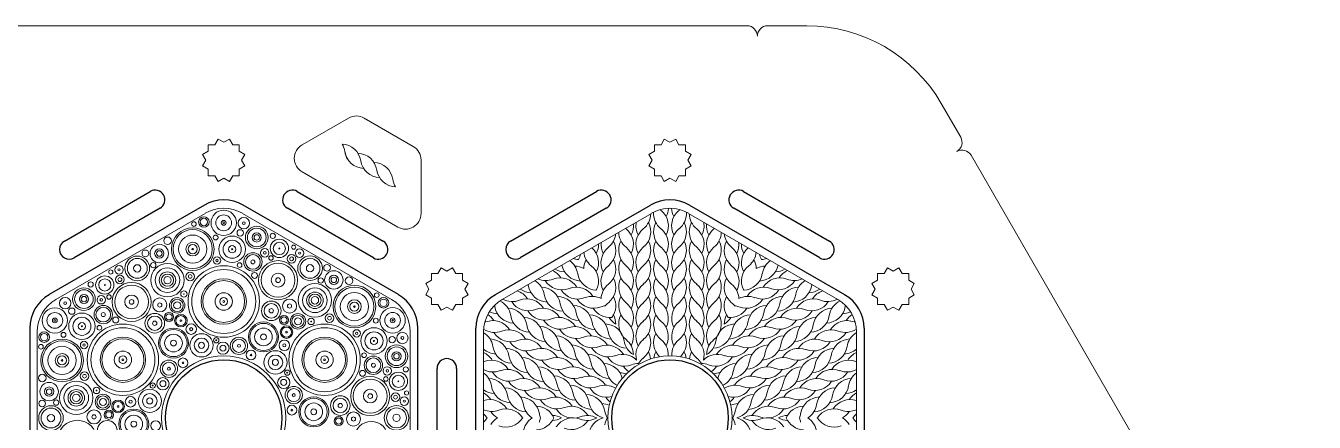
# Model space of a CAD drawing. Header units: millimetres. Extents: x -1250 to -350, y -300 to 300.
# Drawn here: x -1008.3 to -759.2, y 98.6 to 175.2 of the extents above; entities that cross this region are included whole.
import ezdxf

# ---------------------------------------------------------------- set-up
doc = ezdxf.new("R2010")
doc.units = ezdxf.units.MM
doc.layers.get('0').update_dxf_attribs({"color": 1, "true_color": 0xff0000})
doc.layers.add('cut', color=1, linetype='Continuous', lineweight=20, true_color=0xff0000)
doc.layers.add('Vector Engrave', color=5, linetype='Continuous', lineweight=0, true_color=0x0000ff)

msp = doc.modelspace()

# ---------------------------------------------------------------- linework, layer by layer
for p, q in [((-1000.8, 133.57), (-984.2, 143.15)), ((-955.8, 143.15), (-939.2, 133.57)), ((-914.55, 133.57), (-897.95, 143.15)), ((-869.55, 143.15), (-852.95, 133.57)), ((-973.75, 140.53), (-1003.75, 123.21)), ((-982.32, 139.9), (-998.93, 130.32)), ((-936.25, 123.21), (-966.25, 140.53)), ((-941.07, 130.32), (-957.68, 139.9)), ((-917.5, 123.21), (-887.5, 140.53)), ((-896.07, 139.9), (-912.68, 130.32)), ((-880, 140.53), (-850, 123.21)), ((-854.82, 130.32), (-871.43, 139.9)), ((-1007.5, 116.71), (-1007.5, 82.07)), ((-932.5, 82.07), (-932.5, 116.71)), ((-921.25, 82.07), (-921.25, 116.71)), ((-846.25, 116.71), (-846.25, 82.07)), ((-928.75, 89.81), (-928.75, 108.97)), ((-925, 108.97), (-925, 89.81))]:
    msp.add_line(p, q)
for centre in [(-970, 99.39), (-883.75, 99.39)]:
    msp.add_circle(centre, 11.25)
for centre, radius, start, end in [((-983.26, 141.53), 1.88, 300, 120), ((-956.74, 141.53), 1.88, 60, 240), ((-897.01, 141.53), 1.88, 300, 120), ((-870.49, 141.53), 1.88, 60, 240), ((-970, 134.03), 7.5, 60, 120), ((-883.75, 134.03), 7.5, 60, 120), ((-999.86, 131.94), 1.88, 120, 300), ((-940.14, 131.94), 1.88, 240, 60), ((-913.61, 131.94), 1.88, 120, 300), ((-853.89, 131.94), 1.88, 240, 60), ((-1000, 116.71), 7.5, 120, 180), ((-940, 116.71), 7.5, 0, 60), ((-913.75, 116.71), 7.5, 120, 180), ((-853.75, 116.71), 7.5, 0, 60), ((-926.88, 108.97), 1.88, 0, 180)]:
    msp.add_arc(centre, radius, start, end)
at = {"layer": 'cut'}
for p, q in [((-1071.13, 175.16), (-868.87, 175.16)), ((-857.32, 175.16), (-864.87, 175.16)), ((-831.35, 160.16), (-827.57, 153.62)), ((-954.87, 152.14), (-945.87, 157.34)), ((-942.87, 157.34), (-933.37, 151.86)), ((-971.73, 152.19), (-973, 152.19)), ((-973, 152.19), (-973, 150.92)), ((-971.1, 153.28), (-971.73, 152.19)), ((-970, 152.65), (-971.1, 153.28)), ((-968.9, 153.28), (-970, 152.65)), ((-968.27, 152.19), (-968.9, 153.28)), ((-967, 152.19), (-968.27, 152.19)), ((-967, 150.92), (-967, 152.19)), ((-885.48, 152.19), (-886.75, 152.19)), ((-886.75, 152.19), (-886.75, 150.92)), ((-884.85, 153.28), (-885.48, 152.19)), ((-883.75, 152.65), (-884.85, 153.28)), ((-882.65, 153.28), (-883.75, 152.65)), ((-882.02, 152.19), (-882.65, 153.28)), ((-880.75, 152.19), (-882.02, 152.19)), ((-880.75, 150.92), (-880.75, 152.19)), ((-973, 150.92), (-974.1, 150.28)), ((-974.1, 150.28), (-973.46, 149.19)), ((-965.9, 150.28), (-967, 150.92)), ((-966.54, 149.19), (-965.9, 150.28)), ((-886.75, 150.92), (-887.85, 150.28)), ((-887.85, 150.28), (-887.21, 149.19)), ((-879.65, 150.28), (-880.75, 150.92)), ((-880.29, 149.19), (-879.65, 150.28)), ((-825.57, 150.16), (-724.44, -25)), ((-973.46, 149.19), (-974.1, 148.09)), ((-974.1, 148.09), (-973, 147.45)), ((-973, 147.45), (-973, 146.19)), ((-967, 147.45), (-965.9, 148.09)), ((-967, 146.19), (-967, 147.45)), ((-965.9, 148.09), (-966.54, 149.19)), ((-954.87, 146.95), (-936.37, 136.27)), ((-931.87, 149.26), (-931.87, 138.87)), ((-887.21, 149.19), (-887.85, 148.09)), ((-887.85, 148.09), (-886.75, 147.45)), ((-886.75, 147.45), (-886.75, 146.19)), ((-880.75, 147.45), (-879.65, 148.09)), ((-880.75, 146.19), (-880.75, 147.45)), ((-879.65, 148.09), (-880.29, 149.19)), ((-973, 146.19), (-971.73, 146.19)), ((-971.73, 146.19), (-971.1, 145.09)), ((-971.1, 145.09), (-970, 145.72)), ((-970, 145.72), (-968.9, 145.09)), ((-968.9, 145.09), (-968.27, 146.19)), ((-968.27, 146.19), (-967, 146.19)), ((-886.75, 146.19), (-885.48, 146.19)), ((-885.48, 146.19), (-884.85, 145.09)), ((-884.85, 145.09), (-883.75, 145.72)), ((-883.75, 145.72), (-882.65, 145.09)), ((-882.65, 145.09), (-882.02, 146.19)), ((-882.02, 146.19), (-880.75, 146.19)), ((-928.61, 127.29), (-929.87, 127.29)), ((-929.87, 127.29), (-929.87, 126.02)), ((-927.97, 128.39), (-928.61, 127.29)), ((-926.88, 127.75), (-927.97, 128.39)), ((-925.78, 128.39), (-926.88, 127.75)), ((-925.14, 127.29), (-925.78, 128.39)), ((-923.87, 127.29), (-925.14, 127.29)), ((-923.87, 126.02), (-923.87, 127.29)), ((-842.36, 127.29), (-843.62, 127.29)), ((-843.62, 127.29), (-843.62, 126.02)), ((-841.72, 128.39), (-842.36, 127.29)), ((-840.62, 127.75), (-841.72, 128.39)), ((-839.53, 128.39), (-840.62, 127.75)), ((-838.89, 127.29), (-839.53, 128.39)), ((-837.62, 127.29), (-838.89, 127.29)), ((-837.62, 126.02), (-837.62, 127.29)), ((-929.87, 126.02), (-930.97, 125.39)), ((-930.97, 125.39), (-930.34, 124.29)), ((-922.78, 125.39), (-923.87, 126.02)), ((-923.41, 124.29), (-922.78, 125.39)), ((-843.62, 126.02), (-844.72, 125.39)), ((-844.72, 125.39), (-844.09, 124.29)), ((-836.53, 125.39), (-837.62, 126.02)), ((-837.16, 124.29), (-836.53, 125.39)), ((-930.34, 124.29), (-930.97, 123.19)), ((-930.97, 123.19), (-929.87, 122.56)), ((-929.87, 122.56), (-929.87, 121.29)), ((-923.87, 122.56), (-922.78, 123.19)), ((-923.87, 121.29), (-923.87, 122.56)), ((-922.78, 123.19), (-923.41, 124.29)), ((-844.09, 124.29), (-844.72, 123.19)), ((-844.72, 123.19), (-843.62, 122.56)), ((-843.62, 122.56), (-843.62, 121.29)), ((-837.62, 122.56), (-836.53, 123.19)), ((-837.62, 121.29), (-837.62, 122.56)), ((-836.53, 123.19), (-837.16, 124.29)), ((-929.87, 121.29), (-928.61, 121.29)), ((-928.61, 121.29), (-927.97, 120.19)), ((-927.97, 120.19), (-926.88, 120.82)), ((-926.88, 120.82), (-925.78, 120.19)), ((-925.78, 120.19), (-925.14, 121.29)), ((-925.14, 121.29), (-923.87, 121.29)), ((-843.62, 121.29), (-842.36, 121.29)), ((-842.36, 121.29), (-841.72, 120.19)), ((-841.72, 120.19), (-840.62, 120.82)), ((-840.62, 120.82), (-839.53, 120.19)), ((-839.53, 120.19), (-838.89, 121.29)), ((-838.89, 121.29), (-837.62, 121.29))]:
    msp.add_line(p, q, dxfattribs=at)
for centre, radius, start, end in [((-868.87, 173.16), 2, 0, 90), ((-864.87, 173.16), 2, 90, 180), ((-857.32, 145.16), 30, 30, 90), ((-944.37, 154.74), 3, 60, 120), ((-953.37, 149.55), 3, 120, 240), ((-829.3, 152.62), 2, 300, 30), ((-934.87, 149.26), 3, 0, 60), ((-827.3, 149.16), 2, 30, 120), ((-934.87, 138.87), 3, 240, 0)]:
    msp.add_arc(centre, radius, start, end, dxfattribs=at)
at = {"layer": 'Vector Engrave'}
for p, q in [((-1002.44, 122.28), (-973.6, 138.92)), ((-966.4, 138.92), (-937.56, 122.28)), ((-887.35, 138.92), (-916.19, 122.28)), ((-851.31, 122.28), (-880.15, 138.92)), ((-1006.04, 82.74), (-1006.04, 116.04)), ((-933.96, 116.04), (-933.96, 82.74)), ((-919.79, 116.04), (-919.79, 82.74)), ((-847.71, 82.74), (-847.71, 116.04))]:
    msp.add_line(p, q, dxfattribs=at)
for centre, radius in [((-970.01, 137.09), 2.45), ((-975.76, 136.86), 0.45), ((-973.83, 137.25), 1.02), ((-973.83, 137.25), 0.713), ((-970.01, 137.09), 1.52), ((-970.01, 137.09), 0.461), ((-970.01, 137.09), 0.169), ((-966.11, 137.02), 1.1), ((-966.11, 137.02), 0.274), ((-976, 132.01), 4.12), ((-976, 132.01), 3.77), ((-976, 132.01), 2.72), ((-971.57, 134.25), 0.467), ((-968.37, 131.98), 2.56), ((-966.82, 135.15), 0.609), ((-963.62, 134.26), 2.19), ((-963.62, 134.26), 1.8), ((-963.62, 134.26), 0.877), ((-963.62, 134.26), 0.53), ((-960.53, 134.56), 0.501), ((-982.46, 131.16), 1.78), ((-982.46, 131.16), 0.894), ((-980.85, 133.62), 0.726), ((-976, 132.01), 1.32), ((-976, 132.01), 0.89), ((-976, 132.01), 0.15), ((-968.37, 131.98), 1.75), ((-968.37, 131.98), 0.707), ((-968.37, 131.98), 0.103), ((-962.07, 131.3), 0.814), ((-959.25, 132.15), 1.77), ((-959.25, 132.15), 1.18), ((-959.25, 132.15), 0.0766), ((-956.5, 132.39), 0.403), ((-955.34, 131.23), 0.822), ((-986.71, 128.29), 2.38), ((-986.71, 128.29), 1.92), ((-985.15, 131.19), 0.645), ((-982.46, 131.16), 0.528), ((-971.3, 129.82), 0.714), ((-971.3, 129.82), 0.241), ((-964.36, 129.54), 1.77), ((-964.36, 129.54), 1.42), ((-964.36, 129.54), 0.384), ((-959.5, 126.01), 3.77), ((-962.07, 131.3), 0.247), ((-960.86, 130.29), 0.436), ((-956.88, 130.14), 0.839), ((-956.88, 130.14), 0.375), ((-953.32, 128.31), 2.38), ((-955.34, 131.23), 0.209), ((-953.32, 128.31), 1.92), ((-991.83, 127.58), 0.403), ((-990.24, 128), 0.822), ((-990.24, 128), 0.209), ((-986.71, 128.29), 0.709), ((-983.63, 128.91), 0.514), ((-980.88, 126.01), 3.23), ((-980.88, 126.01), 2.38), ((-980.88, 126.01), 1.6), ((-980.88, 126.01), 1.19), ((-976.47, 126.73), 0.837), ((-970, 121.89), 6.9), ((-976.47, 126.73), 0.36), ((-970, 121.89), 6.18), ((-966.93, 128.92), 0.453), ((-964.05, 126.93), 0.573), ((-959.5, 126.01), 3.27), ((-959.5, 126.01), 1.33), ((-953.32, 128.31), 0.709), ((-950.04, 128.41), 0.645), ((-948.72, 126.06), 1.78), ((-997.02, 122.35), 2.19), ((-995.72, 125.18), 0.501), ((-992.99, 125.08), 1.77), ((-992.99, 125.08), 1.18), ((-992.99, 125.08), 0.0766), ((-987.81, 121.8), 3.77), ((-987.81, 121.8), 3.27), ((-990.07, 126.13), 0.839), ((-990.07, 126.13), 0.375), ((-980.88, 126.01), 0.722), ((-970, 121.89), 4.38), ((-970, 121.89), 4.04), ((-959.5, 126.01), 0.458), ((-952.38, 122.12), 3.23), ((-951.25, 125.95), 0.514), ((-948.72, 126.06), 0.894), ((-948.72, 126.06), 0.528), ((-944.75, 120.9), 4.12), ((-944.75, 120.9), 3.77), ((-945.78, 125.9), 0.726), ((-1000.65, 121.57), 1.1), ((-997.02, 122.35), 1.8), ((-997.02, 122.35), 0.877), ((-997.02, 122.35), 0.53), ((-993.67, 122.22), 0.814), ((-993.67, 122.22), 0.247), ((-992.19, 122.76), 0.436), ((-987.81, 121.8), 1.33), ((-987.81, 121.8), 0.458), ((-982.36, 121.22), 1.36), ((-979, 121.14), 1.5), ((-979, 121.14), 1.18), ((-977.7, 123.34), 0.614), ((-977.7, 123.34), 0.0555), ((-970, 121.89), 1.68), ((-970, 121.89), 0.75), ((-970, 121.89), 0.168), ((-957.28, 121.01), 1.36), ((-952.38, 122.12), 2.38), ((-952.38, 122.12), 1.6), ((-952.38, 122.12), 1.19), ((-952.38, 122.12), 0.722), ((-944.75, 120.9), 2.72), ((-944.75, 120.9), 1.32), ((-940.43, 123.11), 0.45), ((-939.12, 121.64), 1.02), ((-939.12, 121.64), 0.713), ((-1002.65, 118.23), 2.45), ((-1002.65, 118.23), 1.52), ((-1000.65, 121.57), 0.274), ((-999.37, 120.02), 0.609), ((-997.41, 117.1), 2.56), ((-993.28, 119.35), 1.77), ((-993.28, 119.35), 1.42), ((-993.28, 119.35), 0.384), ((-983.33, 117.69), 1.89), ((-982.36, 121.22), 0.404), ((-980.58, 118.92), 0.878), ((-979, 121.14), 0.685), ((-960.81, 120.09), 1.89), ((-960.81, 120.09), 1.39), ((-960.81, 120.09), 0.416), ((-957.28, 121.01), 0.404), ((-955.66, 118.06), 1.5), ((-944.75, 120.9), 0.89), ((-944.75, 120.9), 0.15), ((-937.36, 118.25), 2.45), ((-937.36, 118.25), 1.52), ((-1002.65, 118.23), 0.461), ((-1002.65, 118.23), 0.169), ((-997.41, 117.1), 1.75), ((-997.41, 117.1), 0.707), ((-997.41, 117.1), 0.103), ((-989.49, 110.64), 6.9), ((-994.04, 116.81), 0.453), ((-990.88, 118.31), 0.573), ((-983.33, 117.69), 1.39), ((-983.33, 117.69), 0.416), ((-980.58, 118.92), 0.597), ((-978.29, 118.19), 1.22), ((-978.29, 118.19), 0.964), ((-978.29, 118.19), 0.161), ((-976.29, 116.55), 1.02), ((-962.32, 115.04), 2.9), ((-962.32, 115.04), 2.62), ((-958.37, 118.32), 0.878), ((-957.87, 115.97), 1.22), ((-958.37, 118.32), 0.597), ((-950.51, 110.64), 6.9), ((-955.66, 118.06), 1.18), ((-955.66, 118.06), 0.685), ((-953.11, 118.03), 0.614), ((-953.11, 118.03), 0.0555), ((-949.56, 118.66), 0.837), ((-949.56, 118.66), 0.36), ((-940.6, 118.18), 0.467), ((-937.36, 118.25), 0.461), ((-937.36, 118.25), 0.169), ((-1004.71, 115.01), 1.02), ((-1004.71, 115.01), 0.713), ((-1001.25, 110.51), 4.12), ((-1000.97, 115.46), 0.467), ((-989.49, 110.64), 6.18), ((-989.49, 110.64), 4.38), ((-989.49, 110.64), 4.04), ((-979.71, 113.86), 2.9), ((-979.71, 113.86), 2.62), ((-979.71, 113.86), 1.71), ((-976.29, 116.55), 0.306), ((-974.3, 113.42), 2.25), ((-974.3, 113.42), 1.41), ((-971.44, 114.4), 0.513), ((-967.06, 113.32), 1.67), ((-967.06, 113.32), 1.26), ((-962.32, 115.04), 1.71), ((-962.32, 115.04), 0.562), ((-957.87, 115.97), 0.964), ((-957.87, 115.97), 0.161), ((-950.51, 110.64), 6.18), ((-950.51, 110.64), 4.38), ((-950.51, 110.64), 4.04), ((-944.3, 115.73), 0.714), ((-944.3, 115.73), 0.241), ((-940.96, 114.27), 2.56), ((-940.96, 114.27), 1.75), ((-940.96, 114.27), 0.707), ((-937.44, 114.51), 0.609), ((-935.47, 114.84), 1.1), ((-935.47, 114.84), 0.274), ((-1005.33, 113.14), 0.45), ((-1001.25, 110.51), 3.77), ((-1001.25, 110.51), 2.72), ((-997, 113.48), 0.714), ((-997, 113.48), 0.241), ((-989.49, 110.64), 1.68), ((-979.71, 113.86), 0.562), ((-974.3, 113.42), 0.591), ((-971.44, 114.4), 0.0828), ((-970.15, 112.87), 1.18), ((-970.15, 112.87), 0.583), ((-967.06, 113.32), 0.286), ((-964.72, 111.55), 0.942), ((-960, 110.13), 2.25), ((-958.28, 113.42), 1.02), ((-958.28, 113.42), 0.306), ((-950.51, 110.64), 1.68), ((-940.96, 114.27), 0.103), ((-936.61, 111.31), 2.19), ((-936.61, 111.31), 1.8), ((-936.61, 111.31), 0.877), ((-1001.25, 110.51), 1.32), ((-1001.25, 110.51), 0.89), ((-1001.25, 110.51), 0.15), ((-989.49, 110.64), 0.75), ((-989.49, 110.64), 0.168), ((-980.59, 108.9), 1.67), ((-970, 99.39), 12), ((-980.59, 108.9), 1.26), ((-977.89, 110.04), 0.942), ((-977.89, 110.04), 0.158), ((-964.72, 111.55), 0.158), ((-960, 110.13), 1.41), ((-960, 110.13), 0.591), ((-950.51, 110.64), 0.75), ((-950.51, 110.64), 0.168), ((-942.89, 111.49), 0.453), ((-941.07, 109.57), 1.77), ((-941.07, 109.57), 1.42), ((-941.07, 109.57), 0.384), ((-936.61, 111.31), 0.53), ((-883.75, 99.39), 12), ((-1005.07, 107.11), 0.726), ((-996.91, 107.45), 0.837), ((-996.91, 107.45), 0.36), ((-981.75, 106), 1.18), ((-980.59, 108.9), 0.286), ((-958.4, 106.26), 1.18), ((-957.72, 108.14), 0.513), ((-957.72, 108.14), 0.0828), ((-941.69, 103.61), 3.77), ((-943.18, 108.01), 0.573), ((-938.39, 108.48), 0.814), ((-938.67, 106.92), 0.436), ((-938.39, 108.48), 0.247), ((-936.25, 106.46), 1.77), ((-936.25, 106.46), 1.18), ((-934.81, 108.77), 0.501), ((-1003.74, 104.48), 1.78), ((-1003.74, 104.48), 0.894), ((-1003.74, 104.48), 0.528), ((-998.5, 103.28), 3.23), ((-998.5, 103.28), 2.38), ((-998.5, 103.28), 1.6), ((-994.59, 104.7), 0.614), ((-994.59, 104.7), 0.0555), ((-984.3, 102.68), 2.25), ((-983.72, 105.65), 0.513), ((-983.72, 105.65), 0.0828), ((-981.75, 106), 0.583), ((-958.4, 106.26), 0.583), ((-956.47, 103.81), 1.67), ((-956.47, 103.81), 1.26), ((-941.69, 103.61), 3.27), ((-941.69, 103.61), 1.33), ((-936.25, 106.46), 0.0766), ((-934.67, 104.2), 0.403), ((-1005.11, 102.17), 0.645), ((-1002.38, 102.35), 0.514), ((-998.5, 103.28), 1.19), ((-998.5, 103.28), 0.722), ((-993.34, 102.47), 1.5), ((-993.34, 102.47), 1.18), ((-993.34, 102.47), 0.685), ((-990.42, 101.61), 1.22), ((-990.42, 101.61), 0.964), ((-988.01, 102.52), 1.02), ((-988.01, 102.52), 0.306), ((-984.3, 102.68), 1.41), ((-984.3, 102.68), 0.591), ((-956.47, 103.81), 0.286), ((-952.61, 100.57), 2.9), ((-952.61, 100.57), 2.62), ((-952.61, 100.57), 1.71), ((-947.48, 101.78), 1.89), ((-947.48, 101.78), 1.39), ((-947.48, 101.78), 0.416), ((-941.69, 103.61), 0.458), ((-936.81, 103.4), 0.839), ((-936.81, 103.4), 0.375), ((-935.1, 102.62), 0.822), ((-935.1, 102.62), 0.209), ((-1003.39, 99.37), 2.38), ((-1003.39, 99.37), 1.92), ((-1003.39, 99.37), 0.709), ((-995.08, 99.6), 1.36), ((-995.08, 99.6), 0.404), ((-992.21, 100), 0.878), ((-992.21, 100), 0.597), ((-990.42, 101.61), 0.161), ((-987.39, 98.21), 2.9), ((-987.39, 98.21), 2.62), ((-987.39, 98.21), 1.71), ((-956.83, 100.9), 0.942), ((-956.83, 100.9), 0.158), ((-952.61, 100.57), 0.562), ((-947.79, 98.78), 0.878), ((-944.92, 99.18), 1.36), ((-936.61, 99.41), 2.38), ((-936.61, 99.41), 1.92), ((-936.61, 99.41), 0.709), ((-998.31, 95.17), 3.77), ((-992.52, 97), 1.89), ((-987.39, 98.21), 0.562), ((-983.17, 97.88), 0.942), ((-947.79, 98.78), 0.597), ((-944.92, 99.18), 0.404), ((-941.5, 95.49), 3.23)]:
    msp.add_circle(centre, radius, dxfattribs=at)
for centre, radius, start, end in [((-947.28, 148.48), 3.82, 8.7546, 87.8218), ((-950.37, 150.27), 3.82, 8.7546, 32.1983), ((-942.82, 151.43), 3.82, 188.7546, 267.8218), ((-942.82, 151.43), 3.82, 188.7546, 212.1983), ((-944.19, 146.7), 3.82, 8.7546, 87.8218), ((-939.73, 149.65), 3.82, 188.7546, 267.8218), ((-941.11, 144.92), 3.82, 8.7546, 87.8218), ((-936.64, 147.86), 3.82, 188.7546, 267.8218), ((-933.55, 146.08), 3.82, 188.7546, 212.1983), ((-970, 132.68), 7.21, 60, 120), ((-883.75, 132.68), 7.21, 60, 120), ((-883.1, 142.48), 3.82, 228.1121, 231.2454), ((-887.88, 136.52), 3.82, 332.1782, 51.2454), ((-887.88, 140.09), 3.82, 332.1782, 356.9564), ((-879.62, 140.09), 3.82, 183.0436, 207.8218), ((-879.62, 136.52), 3.82, 128.7546, 207.8218), ((-884.4, 142.48), 3.82, 308.7546, 311.8879), ((-886.52, 136.52), 3.82, 169.1281, 207.8218), ((-891.3, 138.91), 3.82, 308.7546, 359.0608), ((-891.3, 135.35), 3.82, 308.7546, 27.8218), ((-883.1, 138.91), 3.82, 176.3215, 231.2454), ((-883.1, 135.35), 3.82, 152.1782, 231.2454), ((-884.4, 138.91), 3.82, 308.7546, 3.6785), ((-884.4, 135.35), 3.82, 308.7546, 27.8218), ((-876.2, 138.91), 3.82, 180.9392, 231.2454), ((-876.2, 135.35), 3.82, 152.1782, 231.2454), ((-880.98, 136.52), 3.82, 332.1782, 10.8719), ((-898.05, 135.35), 3.82, 308.7546, 353.9293), ((-889.85, 135.35), 3.82, 181.0363, 231.2454), ((-889.85, 138.91), 3.82, 228.8918, 231.2454), ((-894.63, 132.95), 3.82, 332.1782, 51.2454), ((-894.63, 136.52), 3.82, 332.1782, 5.9776), ((-886.52, 132.95), 3.82, 128.7546, 207.8218), ((-887.88, 132.95), 3.82, 332.1782, 51.2454), ((-879.62, 132.95), 3.82, 128.7546, 207.8218), ((-880.98, 132.95), 3.82, 332.1782, 51.2454), ((-872.87, 136.52), 3.82, 174.0224, 207.8218), ((-872.87, 132.95), 3.82, 128.7546, 207.8218), ((-877.65, 138.91), 3.82, 308.7546, 311.1082), ((-877.65, 135.35), 3.82, 308.7546, 358.9637), ((-869.45, 135.35), 3.82, 186.0707, 231.2454), ((-901.38, 129.38), 3.82, 332.1782, 49.0337), ((-901.38, 132.95), 3.82, 332.1782, 1.1896), ((-893.27, 132.95), 3.82, 174.5696, 207.8218), ((-893.27, 129.38), 3.82, 128.7546, 207.8218), ((-898.05, 131.78), 3.82, 308.7546, 27.8218), ((-889.85, 131.78), 3.82, 152.1782, 231.2454), ((-894.63, 129.38), 3.82, 332.1782, 51.2454), ((-886.52, 129.38), 3.82, 128.7546, 207.8218), ((-891.3, 131.78), 3.82, 308.7546, 27.8218), ((-883.1, 131.78), 3.82, 152.1782, 231.2454), ((-887.88, 129.38), 3.82, 332.1782, 51.2454), ((-879.62, 129.38), 3.82, 128.7546, 207.8218), ((-884.4, 131.78), 3.82, 308.7546, 27.8218), ((-876.2, 131.78), 3.82, 152.1782, 231.2454), ((-880.98, 129.38), 3.82, 332.1782, 51.2454), ((-872.87, 129.38), 3.82, 128.7546, 207.8218), ((-877.65, 131.78), 3.82, 308.7546, 27.8218), ((-869.45, 131.78), 3.82, 152.1782, 231.2454), ((-874.23, 129.38), 3.82, 332.1782, 51.2454), ((-874.23, 132.95), 3.82, 332.1782, 5.4304), ((-866.12, 132.95), 3.82, 178.8104, 207.8218), ((-866.12, 129.38), 3.82, 130.9663, 207.8218), ((-905.38, 126.71), 3.82, 8.7546, 54.1694), ((-901.27, 133.82), 3.82, 251.5627, 267.8148), ((-904.8, 131.78), 3.82, 332.1852, 348.4373), ((-904.8, 128.21), 3.82, 27.5472, 27.8218), ((-898.19, 132.03), 3.82, 212.1782, 212.4528), ((-896.6, 128.21), 3.82, 152.1782, 179.194), ((-896.6, 131.78), 3.82, 185.8306, 231.2454), ((-898.05, 128.21), 3.82, 308.7546, 27.8218), ((-889.85, 128.21), 3.82, 152.1782, 231.2454), ((-891.3, 128.21), 3.82, 308.7546, 27.8218), ((-883.1, 128.21), 3.82, 152.1782, 231.2454), ((-884.4, 128.21), 3.82, 308.7546, 27.8218), ((-876.2, 128.21), 3.82, 152.1782, 231.2454), ((-877.65, 128.21), 3.82, 308.7546, 27.8218), ((-869.45, 128.21), 3.82, 152.1782, 231.2454), ((-870.9, 131.78), 3.82, 308.7546, 354.1694), ((-870.9, 128.21), 3.82, 0.806, 27.8218), ((-862.7, 131.78), 3.82, 191.5627, 207.8148), ((-862.7, 128.21), 3.82, 152.1782, 152.4528), ((-869.31, 132.03), 3.82, 327.5472, 327.8218), ((-866.23, 133.82), 3.82, 272.1852, 288.4373), ((-862.12, 126.71), 3.82, 125.8306, 171.2454), ((-908.06, 124.41), 3.82, 32.1782, 65.4304), ((-904, 131.44), 3.82, 238.8104, 267.8218), ((-900.91, 129.66), 3.82, 190.9663, 267.8218), ((-902.29, 124.93), 3.82, 60.806, 87.8218), ((-897.82, 127.88), 3.82, 188.7546, 267.8218), ((-901.38, 125.82), 3.82, 332.1782, 51.2454), ((-893.27, 125.82), 3.82, 128.7546, 207.8218), ((-894.63, 125.82), 3.82, 332.1782, 51.2454), ((-886.52, 125.82), 3.82, 128.7546, 207.8218), ((-887.88, 125.82), 3.82, 332.1782, 51.2454), ((-879.62, 125.82), 3.82, 128.7546, 207.8218), ((-880.98, 125.82), 3.82, 332.1782, 51.2454), ((-872.87, 125.82), 3.82, 128.7546, 207.8218), ((-874.23, 125.82), 3.82, 332.1782, 51.2454), ((-866.12, 125.82), 3.82, 128.7546, 207.8218), ((-869.68, 127.88), 3.82, 272.1782, 351.2454), ((-865.21, 124.93), 3.82, 92.1782, 119.194), ((-866.59, 129.66), 3.82, 272.1782, 349.0337), ((-863.5, 131.44), 3.82, 272.1782, 301.1896), ((-859.44, 124.41), 3.82, 114.5696, 147.8218), ((-914.93, 124.43), 3.82, 8.7546, 11.1082), ((-907.37, 125.6), 3.82, 188.7546, 267.8218), ((-911.84, 122.65), 3.82, 8.7546, 58.9637), ((-907.74, 129.75), 3.82, 246.0707, 291.2454), ((-908.75, 120.87), 3.82, 8.7546, 87.8218), ((-904.65, 127.97), 3.82, 212.1782, 291.2454), ((-904.97, 122.63), 3.82, 32.1782, 111.2454), ((-901.88, 120.84), 3.82, 32.1782, 111.2454), ((-893.26, 122.25), 3.82, 128.7546, 176.5611), ((-898.05, 124.64), 3.82, 308.7546, 27.8218), ((-889.85, 124.64), 3.82, 152.1782, 231.2454), ((-894.64, 122.25), 3.82, 332.1782, 51.2454), ((-886.51, 122.25), 3.82, 128.7546, 207.8218), ((-891.3, 124.64), 3.82, 308.7546, 27.8218), ((-883.1, 124.64), 3.82, 152.1782, 231.2454), ((-887.89, 122.25), 3.82, 332.1782, 51.2454), ((-879.61, 122.25), 3.82, 128.7546, 207.8218), ((-884.4, 124.64), 3.82, 308.7546, 27.8218), ((-876.2, 124.64), 3.82, 152.1782, 231.2454), ((-880.99, 122.25), 3.82, 332.1782, 51.2454), ((-872.86, 122.25), 3.82, 128.7546, 207.8218), ((-877.65, 124.64), 3.82, 308.7546, 27.8218), ((-869.45, 124.64), 3.82, 152.1782, 231.2454), ((-874.24, 122.25), 3.82, 3.4389, 51.2454), ((-865.62, 120.84), 3.82, 68.7546, 147.8218), ((-862.53, 122.63), 3.82, 68.7546, 147.8218), ((-862.85, 127.97), 3.82, 248.7546, 327.8218), ((-858.75, 120.87), 3.82, 92.1782, 171.2454), ((-859.76, 129.75), 3.82, 248.7546, 293.9293), ((-860.13, 125.6), 3.82, 272.1782, 351.2454), ((-855.66, 122.65), 3.82, 121.0363, 171.2454), ((-852.57, 124.43), 3.82, 168.8918, 171.2454), ((-998.83, 116.04), 7.21, 120, 180), ((-941.17, 116.04), 7.21, 0, 60), ((-912.58, 116.04), 7.21, 120, 180), ((-914.2, 125.69), 3.82, 240.9392, 291.2454), ((-914.52, 120.35), 3.82, 32.1782, 70.8719), ((-911.43, 118.57), 3.82, 32.1782, 111.2454), ((-910.46, 127.38), 3.82, 234.0224, 267.8218), ((-904.28, 123.81), 3.82, 188.7546, 267.8218), ((-905.66, 119.08), 3.82, 8.7546, 87.8218), ((-901.56, 126.19), 3.82, 212.1782, 291.2454), ((-898.47, 124.4), 3.82, 212.1782, 291.2454), ((-898.79, 119.06), 3.82, 63.4389, 111.2454), ((-898.05, 121.08), 3.82, 323.7523, 27.8218), ((-889.85, 121.08), 3.82, 152.1782, 231.2454), ((-891.3, 121.08), 3.82, 308.7546, 27.8218), ((-883.1, 121.08), 3.82, 152.1782, 231.2454), ((-884.4, 121.08), 3.82, 308.7546, 27.8218), ((-876.2, 121.08), 3.82, 152.1782, 231.2454), ((-877.65, 121.08), 3.82, 308.7546, 27.8218), ((-869.45, 121.08), 3.82, 152.1782, 216.2477), ((-868.71, 119.06), 3.82, 68.7546, 116.5611), ((-869.03, 124.4), 3.82, 248.7546, 327.8218), ((-865.94, 126.19), 3.82, 248.7546, 327.8218), ((-861.84, 119.08), 3.82, 92.1782, 171.2454), ((-863.22, 123.81), 3.82, 272.1782, 351.2454), ((-856.07, 118.57), 3.82, 68.7546, 147.8218), ((-857.04, 127.38), 3.82, 272.1782, 305.9776), ((-852.98, 120.35), 3.82, 109.1281, 147.8218), ((-853.3, 125.69), 3.82, 248.7546, 299.0608), ((-854.92, 116.04), 7.21, 0, 60), ((-916.93, 123.32), 3.82, 243.0436, 267.8218), ((-921.39, 120.37), 3.82, 8.7546, 11.8879), ((-913.84, 121.53), 3.82, 188.7546, 267.8218), ((-918.31, 118.59), 3.82, 8.7546, 63.6785), ((-915.22, 116.8), 3.82, 8.7546, 87.8218), ((-911.11, 123.91), 3.82, 212.1782, 291.2454), ((-908.02, 122.12), 3.82, 212.1782, 291.2454), ((-908.34, 116.78), 3.82, 32.1782, 111.2454), ((-901.19, 122.03), 3.82, 188.7546, 267.8218), ((-902.57, 117.3), 3.82, 8.7546, 87.8218), ((-898.1, 120.25), 3.82, 188.7546, 267.8218), ((-895.38, 122.62), 3.82, 212.1782, 276.2477), ((-895.7, 117.28), 3.82, 98.4047, 111.2454), ((-893.26, 118.68), 3.82, 128.7546, 141.5953), ((-894.64, 118.68), 3.82, 332.1782, 51.2454), ((-886.51, 118.68), 3.82, 128.7546, 207.8218), ((-887.89, 118.68), 3.82, 332.1782, 51.2454), ((-879.61, 118.68), 3.82, 128.7546, 207.8218), ((-880.99, 118.68), 3.82, 332.1782, 51.2454), ((-872.86, 118.68), 3.82, 128.7546, 207.8218), ((-872.12, 122.62), 3.82, 263.7523, 327.8218), ((-874.24, 118.68), 3.82, 38.4047, 51.2454), ((-871.8, 117.28), 3.82, 68.7546, 81.5953), ((-869.4, 120.25), 3.82, 272.1782, 351.2454), ((-864.93, 117.3), 3.82, 92.1782, 171.2454), ((-866.31, 122.03), 3.82, 272.1782, 351.2454), ((-859.16, 116.78), 3.82, 68.7546, 147.8218), ((-859.48, 122.12), 3.82, 248.7546, 327.8218), ((-856.39, 123.91), 3.82, 248.7546, 327.8218), ((-852.28, 116.8), 3.82, 92.1782, 171.2454), ((-853.66, 121.53), 3.82, 272.1782, 351.2454), ((-849.19, 118.59), 3.82, 116.3215, 171.2454), ((-850.57, 123.32), 3.82, 272.1782, 296.9564), ((-846.11, 120.37), 3.82, 168.1121, 171.2454), ((-920.74, 121.5), 3.82, 288.1121, 291.2454), ((-917.97, 114.37), 3.82, 32.1782, 111.2454), ((-921.06, 116.16), 3.82, 32.1782, 56.9564), ((-910.75, 119.75), 3.82, 188.7546, 267.8218), ((-912.13, 115.02), 3.82, 8.7546, 87.8218), ((-907.66, 117.97), 3.82, 188.7546, 267.8218), ((-909.04, 113.24), 3.82, 8.7546, 87.8218), ((-904.94, 120.34), 3.82, 212.1782, 291.2454), ((-905.25, 115), 3.82, 32.1782, 111.2454), ((-899.48, 115.52), 3.82, 8.7546, 87.8218), ((-895.02, 118.46), 3.82, 188.7546, 267.8218), ((-896.39, 113.73), 3.82, 8.7546, 87.8218), ((-892.29, 120.83), 3.82, 212.1782, 239.6331), ((-898.05, 117.51), 3.82, 0.3669, 27.8218), ((-889.85, 117.51), 3.82, 152.1782, 231.2454), ((-894.64, 115.12), 3.82, 332.1782, 51.2454), ((-886.51, 115.12), 3.82, 128.7546, 207.8218), ((-891.3, 117.51), 3.82, 308.7546, 27.8218), ((-883.1, 117.51), 3.82, 152.1782, 231.2454), ((-887.89, 115.12), 3.82, 332.1782, 51.2454), ((-879.61, 115.12), 3.82, 128.7546, 207.8218), ((-884.4, 117.51), 3.82, 308.7546, 27.8218), ((-876.2, 117.51), 3.82, 152.1782, 231.2454), ((-880.99, 115.12), 3.82, 332.1782, 51.2454), ((-872.86, 115.12), 3.82, 128.7546, 207.8218), ((-877.65, 117.51), 3.82, 308.7546, 27.8218), ((-871.11, 113.73), 3.82, 92.1782, 171.2454), ((-869.45, 117.51), 3.82, 152.1782, 179.6331), ((-875.21, 120.83), 3.82, 300.3669, 327.8218), ((-872.48, 118.46), 3.82, 272.1782, 351.2454), ((-868.02, 115.52), 3.82, 92.1782, 171.2454), ((-862.25, 115), 3.82, 68.7546, 147.8218), ((-862.56, 120.34), 3.82, 248.7546, 327.8218), ((-858.46, 113.24), 3.82, 92.1782, 171.2454), ((-859.84, 117.97), 3.82, 272.1782, 351.2454), ((-855.37, 115.02), 3.82, 92.1782, 171.2454), ((-856.75, 119.75), 3.82, 272.1782, 351.2454), ((-849.53, 114.37), 3.82, 68.7546, 147.8218), ((-846.44, 116.16), 3.82, 123.0436, 147.8218), ((-846.76, 121.5), 3.82, 248.7546, 251.8879), ((-921.76, 112.61), 3.82, 8.7546, 59.0608), ((-917.65, 119.72), 3.82, 236.3215, 291.2454), ((-918.67, 110.83), 3.82, 8.7546, 87.8218), ((-914.56, 117.93), 3.82, 212.1782, 291.2454), ((-914.88, 112.59), 3.82, 32.1782, 111.2454), ((-911.79, 110.81), 3.82, 32.1782, 111.2454), ((-904.57, 116.18), 3.82, 188.7546, 267.8218), ((-905.95, 111.45), 3.82, 8.7546, 87.8218), ((-901.85, 118.56), 3.82, 212.1782, 291.2454), ((-902.17, 113.21), 3.82, 32.1782, 111.2454), ((-898.76, 116.77), 3.82, 212.1782, 291.2454), ((-899.08, 111.43), 3.82, 32.1782, 111.2454), ((-891.93, 116.68), 3.82, 188.7546, 267.8218), ((-891.3, 113.94), 3.82, 308.7546, 27.8218), ((-883.1, 113.94), 3.82, 152.1782, 225.5015), ((-884.4, 113.94), 3.82, 314.4985, 27.8218), ((-876.2, 113.94), 3.82, 152.1782, 231.2454), ((-875.57, 116.68), 3.82, 272.1782, 351.2454), ((-868.42, 111.43), 3.82, 68.7546, 147.8218), ((-868.74, 116.77), 3.82, 248.7546, 327.8218), ((-865.33, 113.21), 3.82, 68.7546, 147.8218), ((-865.65, 118.56), 3.82, 248.7546, 327.8218), ((-861.55, 111.45), 3.82, 92.1782, 171.2454), ((-862.93, 116.18), 3.82, 272.1782, 351.2454), ((-855.71, 110.81), 3.82, 68.7546, 147.8218), ((-852.62, 112.59), 3.82, 68.7546, 147.8218), ((-852.94, 117.93), 3.82, 248.7546, 327.8218), ((-848.83, 110.83), 3.82, 92.1782, 171.2454), ((-849.85, 119.72), 3.82, 248.7546, 303.6785), ((-845.74, 112.61), 3.82, 120.9392, 171.2454), ((-917.29, 115.56), 3.82, 229.1281, 267.8218), ((-914.2, 113.77), 3.82, 188.7546, 267.8218), ((-915.58, 109.04), 3.82, 8.7546, 87.8218), ((-911.47, 116.15), 3.82, 212.1782, 291.2454), ((-908.39, 114.36), 3.82, 212.1782, 291.2454), ((-908.7, 109.02), 3.82, 32.1782, 111.2454), ((-901.48, 114.4), 3.82, 188.7546, 267.8218), ((-902.86, 109.67), 3.82, 8.7546, 87.8218), ((-895.67, 114.99), 3.82, 212.1782, 291.2454), ((-895.99, 109.65), 3.82, 32.1782, 111.2454), ((-888.84, 114.9), 3.82, 188.7546, 238.8193), ((-894.64, 111.55), 3.82, 1.1807, 51.2454), ((-886.51, 111.55), 3.82, 128.7546, 194.6547), ((-891.3, 110.38), 3.82, 6.2106, 27.8218), ((-883.1, 110.38), 3.82, 152.1782, 170.9881), ((-887.89, 111.55), 3.82, 357.5616, 51.2454), ((-879.61, 111.55), 3.82, 128.7546, 182.4384), ((-884.4, 110.38), 3.82, 9.0119, 27.8218), ((-876.2, 110.38), 3.82, 152.1782, 173.7894), ((-880.99, 111.55), 3.82, 345.3453, 51.2454), ((-872.86, 111.55), 3.82, 128.7546, 178.8193), ((-878.66, 114.9), 3.82, 301.1807, 351.2454), ((-871.51, 109.65), 3.82, 68.7546, 147.8218), ((-871.83, 114.99), 3.82, 248.7546, 327.8218), ((-864.64, 109.67), 3.82, 92.1782, 171.2454), ((-866.02, 114.4), 3.82, 272.1782, 351.2454), ((-858.8, 109.02), 3.82, 68.7546, 147.8218), ((-859.11, 114.36), 3.82, 248.7546, 327.8218), ((-856.03, 116.15), 3.82, 248.7546, 327.8218), ((-851.92, 109.04), 3.82, 92.1782, 171.2454), ((-853.3, 113.77), 3.82, 272.1782, 351.2454), ((-850.21, 115.56), 3.82, 272.1782, 310.8719), ((-921.35, 108.53), 3.82, 32.1782, 65.9776), ((-921.03, 113.87), 3.82, 288.8918, 291.2454), ((-918.26, 106.74), 3.82, 32.1782, 111.2454), ((-911.11, 111.99), 3.82, 188.7546, 267.8218), ((-912.49, 107.26), 3.82, 8.7546, 87.8218), ((-908.02, 110.21), 3.82, 188.7546, 267.8218), ((-905.3, 112.58), 3.82, 212.1782, 291.2454), ((-905.62, 107.24), 3.82, 32.1782, 111.2454), ((-898.39, 112.62), 3.82, 188.7546, 267.8218), ((-899.77, 107.89), 3.82, 8.7546, 87.8218), ((-895.3, 110.83), 3.82, 188.7546, 267.8218), ((-896.68, 106.1), 3.82, 14.4985, 87.8218), ((-892.58, 113.2), 3.82, 212.1782, 291.2454), ((-892.9, 107.86), 3.82, 45.3453, 111.2454), ((-889.81, 106.08), 3.82, 90.1373, 111.2454), ((-886.51, 107.98), 3.82, 128.7546, 149.8627), ((-880.99, 107.98), 3.82, 30.1373, 51.2454), ((-877.69, 106.08), 3.82, 68.7546, 89.8627), ((-874.6, 107.86), 3.82, 68.7546, 134.6547), ((-874.92, 113.2), 3.82, 248.7546, 327.8218), ((-870.82, 106.1), 3.82, 92.1782, 165.5015), ((-872.2, 110.83), 3.82, 272.1782, 351.2454), ((-867.73, 107.89), 3.82, 92.1782, 171.2454), ((-869.11, 112.62), 3.82, 272.1782, 351.2454), ((-861.88, 107.24), 3.82, 68.7546, 147.8218), ((-862.2, 112.58), 3.82, 248.7546, 327.8218), ((-859.48, 110.21), 3.82, 272.1782, 351.2454), ((-855.01, 107.26), 3.82, 92.1782, 171.2454), ((-856.39, 111.99), 3.82, 272.1782, 351.2454), ((-849.24, 106.74), 3.82, 68.7546, 147.8218), ((-846.15, 108.53), 3.82, 114.0224, 147.8218), ((-846.47, 113.87), 3.82, 248.7546, 251.1082), ((-917.94, 112.09), 3.82, 241.0363, 291.2454), ((-922.04, 104.98), 3.82, 8.7546, 53.9293), ((-914.85, 110.3), 3.82, 212.1782, 291.2454), ((-915.17, 104.96), 3.82, 32.1782, 111.2454), ((-909.4, 105.48), 3.82, 8.7546, 87.8218), ((-904.93, 108.43), 3.82, 188.7546, 267.8218), ((-906.31, 103.7), 3.82, 8.7546, 87.8218), ((-902.21, 110.8), 3.82, 212.1782, 291.2454), ((-902.53, 105.45), 3.82, 32.1782, 111.2454), ((-899.44, 103.67), 3.82, 32.1782, 111.2454), ((-892.21, 109.05), 3.82, 188.7546, 242.4384), ((-893.59, 104.32), 3.82, 69.0119, 87.8218), ((-889.49, 111.42), 3.82, 212.1782, 233.7894), ((-878.01, 111.42), 3.82, 306.2106, 327.8218), ((-873.91, 104.32), 3.82, 92.1782, 110.9881), ((-875.29, 109.05), 3.82, 297.5616, 351.2454), ((-868.06, 103.67), 3.82, 68.7546, 147.8218), ((-864.97, 105.45), 3.82, 68.7546, 147.8218), ((-865.29, 110.8), 3.82, 248.7546, 327.8218), ((-861.19, 103.7), 3.82, 92.1782, 171.2454), ((-862.57, 108.43), 3.82, 272.1782, 351.2454), ((-858.1, 105.48), 3.82, 92.1782, 171.2454), ((-852.33, 104.96), 3.82, 68.7546, 147.8218), ((-852.65, 110.3), 3.82, 248.7546, 327.8218), ((-849.56, 112.09), 3.82, 248.7546, 298.9637), ((-845.46, 104.98), 3.82, 126.0707, 171.2454), ((-917.57, 107.93), 3.82, 234.5696, 267.8218), ((-918.95, 103.2), 3.82, 8.7546, 87.8218), ((-914.48, 106.15), 3.82, 188.7546, 267.8218), ((-915.86, 101.42), 3.82, 8.7546, 87.8218), ((-911.76, 108.52), 3.82, 212.1782, 291.2454), ((-912.08, 103.18), 3.82, 32.1782, 111.2454), ((-908.67, 106.73), 3.82, 212.1782, 291.2454), ((-908.99, 101.39), 3.82, 32.1782, 111.2454), ((-901.84, 106.64), 3.82, 188.7546, 267.8218), ((-903.22, 101.91), 3.82, 8.7546, 87.8218), ((-899.12, 109.01), 3.82, 212.1782, 291.2454), ((-896.03, 107.23), 3.82, 212.1782, 285.5015), ((-896.35, 101.89), 3.82, 57.5616, 111.2454), ((-871.15, 101.89), 3.82, 68.7546, 122.4384), ((-871.47, 107.23), 3.82, 254.4985, 327.8218), ((-868.38, 109.01), 3.82, 248.7546, 327.8218), ((-864.28, 101.91), 3.82, 92.1782, 171.2454), ((-865.66, 106.64), 3.82, 272.1782, 351.2454), ((-858.51, 101.39), 3.82, 68.7546, 147.8218), ((-858.83, 106.73), 3.82, 248.7546, 327.8218), ((-855.42, 103.18), 3.82, 68.7546, 147.8218), ((-855.74, 108.52), 3.82, 248.7546, 327.8218), ((-851.64, 101.42), 3.82, 92.1782, 171.2454), ((-853.02, 106.15), 3.82, 272.1782, 351.2454), ((-848.55, 103.2), 3.82, 92.1782, 171.2454), ((-849.93, 107.93), 3.82, 272.1782, 305.4304), ((-921.63, 100.9), 3.82, 32.1782, 61.1896), ((-918.54, 99.12), 3.82, 32.1782, 109.0337), ((-911.39, 104.36), 3.82, 188.7546, 267.8218), ((-912.77, 99.63), 3.82, 8.7546, 87.8218), ((-905.58, 104.95), 3.82, 212.1782, 291.2454), ((-905.9, 99.61), 3.82, 32.1782, 111.2454), ((-898.75, 104.86), 3.82, 188.7546, 267.8218), ((-900.13, 100.13), 3.82, 8.7546, 87.8218), ((-895.66, 103.08), 3.82, 188.7546, 254.6547), ((-897.04, 98.35), 3.82, 66.2106, 87.8218), ((-892.94, 105.44), 3.82, 212.1782, 230.9881), ((-874.56, 105.44), 3.82, 309.0119, 327.8218), ((-870.46, 98.35), 3.82, 92.1782, 113.7894), ((-867.37, 100.13), 3.82, 92.1782, 171.2454), ((-871.84, 103.08), 3.82, 285.3453, 351.2454), ((-868.75, 104.86), 3.82, 272.1782, 351.2454), ((-861.6, 99.61), 3.82, 68.7546, 147.8218), ((-861.92, 104.95), 3.82, 248.7546, 327.8218), ((-854.73, 99.63), 3.82, 92.1782, 171.2454), ((-856.11, 104.36), 3.82, 272.1782, 351.2454), ((-848.96, 99.12), 3.82, 70.9663, 147.8218), ((-845.87, 100.9), 3.82, 118.8104, 147.8218), ((-918.22, 104.46), 3.82, 245.8306, 291.2454), ((-922.33, 97.35), 3.82, 32.1852, 48.4373), ((-915.14, 102.67), 3.82, 212.1782, 239.194), ((-915.45, 97.33), 3.82, 32.1782, 111.2454), ((-908.3, 102.58), 3.82, 188.7546, 236.5611), ((-909.68, 97.85), 3.82, 23.7523, 87.8218), ((-905.22, 100.8), 3.82, 188.7546, 201.5953), ((-906.59, 96.07), 3.82, 60.3669, 87.8218), ((-902.49, 103.17), 3.82, 212.1782, 291.2454), ((-902.81, 97.82), 3.82, 32.1782, 111.2454), ((-899.72, 96.04), 3.82, 61.1807, 111.2454), ((-892.57, 101.29), 3.82, 188.7546, 209.8627), ((-874.93, 101.29), 3.82, 330.1373, 351.2454), ((-867.78, 96.04), 3.82, 68.7546, 118.8193), ((-864.69, 97.82), 3.82, 68.7546, 147.8218), ((-865.01, 103.17), 3.82, 248.7546, 327.8218), ((-860.91, 96.07), 3.82, 92.1782, 119.6331), ((-857.82, 97.85), 3.82, 92.1782, 156.2477), ((-862.28, 100.8), 3.82, 338.4047, 351.2454), ((-859.2, 102.58), 3.82, 303.4389, 351.2454), ((-852.05, 97.33), 3.82, 68.7546, 147.8218), ((-849.28, 104.46), 3.82, 248.7546, 294.1694), ((-852.36, 102.67), 3.82, 300.806, 327.8218), ((-845.17, 97.35), 3.82, 131.5627, 147.8148), ((-922.33, 101.43), 3.82, 311.5627, 327.8148), ((-919.24, 95.57), 3.82, 87.5472, 87.8218), ((-919.24, 103.21), 3.82, 272.1782, 272.4528), ((-915.14, 96.11), 3.82, 120.806, 147.8218), ((-915.45, 101.45), 3.82, 248.7546, 327.8218), ((-908.3, 96.2), 3.82, 123.4389, 171.2454), ((-909.68, 100.93), 3.82, 272.1782, 336.2477), ((-905.22, 97.98), 3.82, 158.4047, 171.2454), ((-906.59, 102.71), 3.82, 272.1782, 299.6331), ((-902.49, 95.61), 3.82, 68.7546, 147.8218), ((-902.81, 100.95), 3.82, 248.7546, 327.8218), ((-899.72, 102.74), 3.82, 248.7546, 298.8193), ((-895.66, 95.7), 3.82, 105.3453, 171.2454), ((-892.57, 97.49), 3.82, 150.1373, 171.2454), ((-874.93, 97.49), 3.82, 8.7546, 29.8627), ((-871.84, 95.7), 3.82, 8.7546, 74.6547), ((-867.78, 102.74), 3.82, 241.1807, 291.2454), ((-864.69, 100.95), 3.82, 212.1782, 291.2454), ((-865.01, 95.61), 3.82, 32.1782, 111.2454), ((-860.91, 102.71), 3.82, 240.3669, 267.8218), ((-857.82, 100.93), 3.82, 203.7523, 267.8218), ((-862.28, 97.98), 3.82, 8.7546, 21.5953), ((-859.2, 96.2), 3.82, 8.7546, 56.5611), ((-852.05, 101.45), 3.82, 212.1782, 291.2454), ((-852.36, 96.11), 3.82, 32.1782, 59.194), ((-848.26, 103.21), 3.82, 267.5472, 267.8218), ((-848.26, 95.57), 3.82, 92.1782, 92.4528), ((-845.17, 101.43), 3.82, 212.1852, 228.4373)]:
    msp.add_arc(centre, radius, start, end, dxfattribs=at)

doc.saveas('drawing.dxf')
